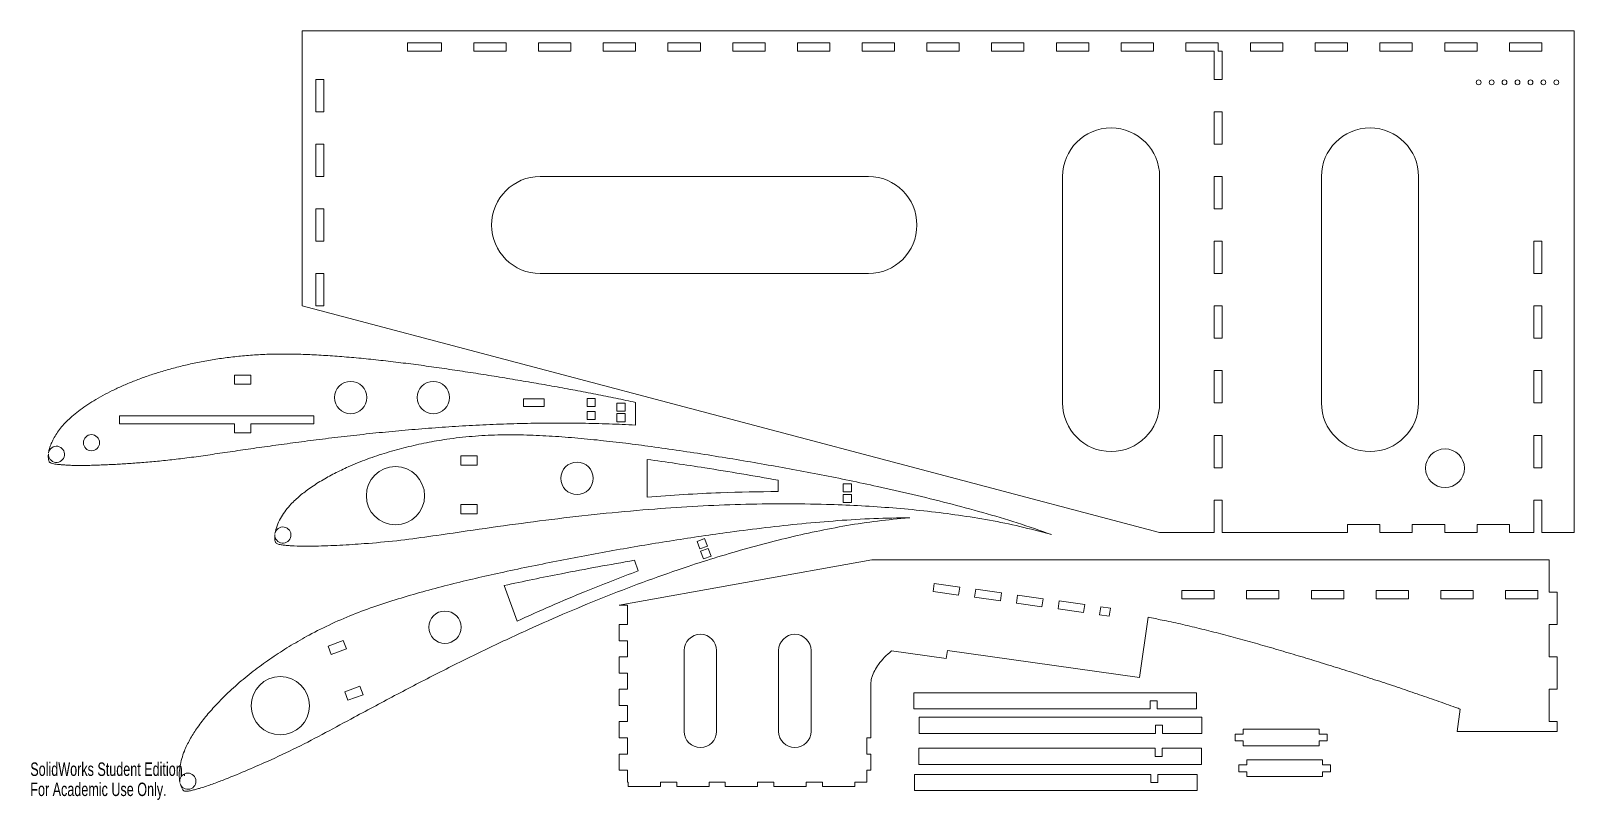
# Paper-space layout 'Sheet2' of a CAD drawing. Header units: inches. Extents: x 0 to 23.9, y 0 to 11.9.
import ezdxf

# ---------------------------------------------------------------- set-up
doc = ezdxf.new("R2010")
doc.units = ezdxf.units.IN
doc.header["$MEASUREMENT"] = 0
doc.styles.add('SLDTEXTSTYLE0', font='TXT', dxfattribs={"width": 0.7})

psp = doc.layouts.new('Sheet2')

# ---------------------------------------------------------------- linework, layer by layer
at = {"color": 7, "linetype": 'Continuous', "lineweight": 15}
for p, q in [((4.198, 7.634), (4.198, 11.884)), ((4.198, 11.884), (23.852, 11.884)), ((5.826, 11.697), (6.352, 11.697)), ((5.826, 11.572), (5.826, 11.697)), ((6.352, 11.697), (6.352, 11.572)), ((6.852, 11.697), (7.352, 11.697)), ((6.852, 11.572), (6.852, 11.697)), ((7.352, 11.697), (7.352, 11.572)), ((7.852, 11.697), (8.352, 11.697)), ((7.852, 11.572), (7.852, 11.697)), ((8.352, 11.697), (8.352, 11.572)), ((8.852, 11.697), (9.352, 11.697)), ((8.852, 11.572), (8.852, 11.697)), ((9.352, 11.697), (9.352, 11.572)), ((9.852, 11.697), (10.352, 11.697)), ((9.852, 11.572), (9.852, 11.697)), ((10.352, 11.697), (10.352, 11.572)), ((10.852, 11.697), (11.352, 11.697)), ((10.852, 11.572), (10.852, 11.697)), ((11.352, 11.697), (11.352, 11.572)), ((11.852, 11.697), (12.352, 11.697)), ((11.852, 11.572), (11.852, 11.697)), ((12.352, 11.697), (12.352, 11.572)), ((12.852, 11.697), (13.352, 11.697)), ((12.852, 11.572), (12.852, 11.697)), ((13.352, 11.697), (13.352, 11.572)), ((13.852, 11.697), (14.352, 11.697)), ((13.852, 11.572), (13.852, 11.697)), ((14.352, 11.697), (14.352, 11.572)), ((14.852, 11.697), (15.352, 11.697)), ((14.852, 11.572), (14.852, 11.697)), ((15.352, 11.697), (15.352, 11.572)), ((15.852, 11.697), (16.352, 11.697)), ((15.852, 11.572), (15.852, 11.697)), ((16.352, 11.697), (16.352, 11.572)), ((16.852, 11.697), (17.352, 11.697)), ((16.852, 11.572), (16.852, 11.697)), ((17.352, 11.697), (17.352, 11.572)), ((17.852, 11.697), (18.352, 11.697)), ((17.852, 11.572), (17.852, 11.697)), ((18.352, 11.697), (18.352, 11.572)), ((18.852, 11.697), (19.352, 11.697)), ((18.852, 11.572), (18.852, 11.697)), ((19.352, 11.697), (19.352, 11.572)), ((19.852, 11.697), (20.352, 11.697)), ((19.852, 11.572), (19.852, 11.697)), ((20.352, 11.697), (20.352, 11.572)), ((20.852, 11.697), (21.352, 11.697)), ((20.852, 11.572), (20.852, 11.697)), ((21.352, 11.697), (21.352, 11.572)), ((21.852, 11.697), (22.352, 11.697)), ((21.852, 11.572), (21.852, 11.697)), ((22.352, 11.697), (22.352, 11.572)), ((22.852, 11.697), (23.352, 11.697)), ((22.852, 11.572), (22.852, 11.697)), ((23.352, 11.697), (23.352, 11.572)), ((23.852, 11.884), (23.852, 4.134)), ((6.352, 11.572), (5.826, 11.572)), ((7.352, 11.572), (6.852, 11.572)), ((8.352, 11.572), (7.852, 11.572)), ((9.352, 11.572), (8.852, 11.572)), ((10.352, 11.572), (9.852, 11.572)), ((11.352, 11.572), (10.852, 11.572)), ((12.352, 11.572), (11.852, 11.572)), ((13.352, 11.572), (12.852, 11.572)), ((14.352, 11.572), (13.852, 11.572)), ((15.352, 11.572), (14.852, 11.572)), ((16.352, 11.572), (15.852, 11.572)), ((17.352, 11.572), (16.852, 11.572)), ((18.29, 11.572), (17.852, 11.572)), ((18.29, 11.134), (18.29, 11.572)), ((18.352, 11.572), (18.415, 11.572)), ((18.415, 11.572), (18.415, 11.134)), ((19.352, 11.572), (18.852, 11.572)), ((20.352, 11.572), (19.852, 11.572)), ((21.352, 11.572), (20.852, 11.572)), ((22.352, 11.572), (21.852, 11.572)), ((23.352, 11.572), (22.852, 11.572)), ((4.411, 11.134), (4.536, 11.134)), ((4.411, 10.634), (4.411, 11.134)), ((4.536, 11.134), (4.536, 10.634)), ((18.415, 11.134), (18.29, 11.134)), ((4.536, 10.634), (4.411, 10.634)), ((18.29, 10.134), (18.29, 10.634)), ((18.29, 10.634), (18.415, 10.634)), ((18.415, 10.634), (18.415, 10.134)), ((4.411, 10.134), (4.536, 10.134)), ((4.411, 9.634), (4.411, 10.134)), ((4.536, 10.134), (4.536, 9.634)), ((18.415, 10.134), (18.29, 10.134)), ((4.536, 9.634), (4.411, 9.634)), ((7.877, 9.634), (12.948, 9.634)), ((15.948, 6.134), (15.948, 9.634)), ((17.448, 9.634), (17.448, 6.134)), ((18.29, 9.134), (18.29, 9.634)), ((18.29, 9.634), (18.415, 9.634)), ((18.415, 9.634), (18.415, 9.134)), ((19.948, 6.134), (19.948, 9.634)), ((21.448, 9.634), (21.448, 6.134)), ((4.411, 9.134), (4.536, 9.134)), ((4.411, 8.634), (4.411, 9.134)), ((4.536, 9.134), (4.536, 8.634)), ((18.415, 9.134), (18.29, 9.134)), ((4.536, 8.634), (4.411, 8.634)), ((18.29, 8.134), (18.29, 8.634)), ((18.29, 8.634), (18.415, 8.634)), ((18.415, 8.634), (18.415, 8.134)), ((23.227, 8.634), (23.352, 8.634)), ((23.227, 8.134), (23.227, 8.634)), ((23.352, 8.134), (23.352, 8.634)), ((4.411, 8.134), (4.536, 8.134)), ((4.411, 7.634), (4.411, 8.134)), ((4.536, 8.134), (4.536, 7.634)), ((12.948, 8.134), (7.877, 8.134)), ((18.415, 8.134), (18.29, 8.134)), ((23.352, 8.134), (23.227, 8.134)), ((17.448, 4.134), (4.198, 7.634)), ((4.536, 7.634), (4.411, 7.634)), ((18.29, 7.134), (18.29, 7.634)), ((18.29, 7.634), (18.415, 7.634)), ((18.415, 7.634), (18.415, 7.134)), ((23.227, 7.634), (23.352, 7.634)), ((23.227, 7.134), (23.227, 7.634)), ((23.352, 7.134), (23.352, 7.634)), ((18.415, 7.134), (18.29, 7.134)), ((23.352, 7.134), (23.227, 7.134)), ((3.155, 6.563), (3.405, 6.563)), ((3.155, 6.423), (3.155, 6.563)), ((3.405, 6.563), (3.405, 6.423)), ((18.29, 6.134), (18.29, 6.634)), ((18.29, 6.634), (18.415, 6.634)), ((18.415, 6.634), (18.415, 6.134)), ((23.227, 6.634), (23.352, 6.634)), ((23.227, 6.134), (23.227, 6.634)), ((23.352, 6.134), (23.352, 6.634)), ((3.405, 6.423), (3.155, 6.423)), ((8.729, 6.203), (8.604, 6.203)), ((8.604, 6.203), (8.604, 6.078)), ((8.729, 6.078), (8.729, 6.203)), ((7.941, 6.199), (7.621, 6.199)), ((7.621, 6.199), (7.621, 6.079)), ((7.621, 6.079), (7.941, 6.079)), ((7.941, 6.079), (7.941, 6.199)), ((8.604, 6.078), (8.729, 6.078)), ((8.729, 6.003), (8.604, 6.003)), ((8.604, 6.003), (8.604, 5.878)), ((8.729, 5.878), (8.729, 6.003)), ((9.064, 6.132), (9.189, 6.132)), ((9.064, 6.007), (9.064, 6.132)), ((9.189, 6.007), (9.064, 6.007)), ((9.064, 5.97), (9.189, 5.97)), ((9.064, 5.845), (9.064, 5.97)), ((9.189, 6.132), (9.189, 6.007)), ((9.189, 5.97), (9.189, 5.845)), ((9.352, 6.144), (9.352, 5.792)), ((18.415, 6.134), (18.29, 6.134)), ((23.352, 6.134), (23.227, 6.134)), ((1.38, 5.936), (4.38, 5.936)), ((1.38, 5.811), (1.38, 5.936)), ((3.155, 5.811), (1.38, 5.811)), ((3.155, 5.671), (3.155, 5.811)), ((3.405, 5.811), (3.405, 5.671)), ((4.38, 5.811), (3.405, 5.811)), ((4.38, 5.936), (4.38, 5.811)), ((8.604, 5.878), (8.729, 5.878)), ((9.189, 5.845), (9.064, 5.845)), ((3.405, 5.671), (3.155, 5.671)), ((18.29, 5.134), (18.29, 5.634)), ((18.29, 5.634), (18.415, 5.634)), ((18.415, 5.634), (18.415, 5.134)), ((23.227, 5.634), (23.352, 5.634)), ((23.227, 5.134), (23.227, 5.634)), ((23.352, 5.134), (23.352, 5.634)), ((6.652, 5.315), (6.902, 5.315)), ((6.652, 5.175), (6.652, 5.315)), ((6.902, 5.315), (6.902, 5.175)), ((9.53, 5.263), (9.53, 4.679)), ((6.902, 5.175), (6.652, 5.175)), ((18.415, 5.134), (18.29, 5.134)), ((23.352, 5.134), (23.227, 5.134)), ((11.552, 4.767), (11.552, 4.942)), ((12.561, 4.884), (12.686, 4.884)), ((12.561, 4.759), (12.561, 4.884)), ((12.686, 4.884), (12.686, 4.759)), ((6.652, 4.563), (6.902, 4.563)), ((6.652, 4.423), (6.652, 4.563)), ((6.902, 4.563), (6.902, 4.423)), ((12.686, 4.759), (12.561, 4.759)), ((12.561, 4.722), (12.686, 4.722)), ((12.561, 4.597), (12.561, 4.722)), ((12.686, 4.597), (12.561, 4.597)), ((12.686, 4.722), (12.686, 4.597)), ((18.29, 4.634), (18.415, 4.634)), ((18.29, 4.134), (18.29, 4.634)), ((18.415, 4.634), (18.415, 4.134)), ((23.227, 4.134), (23.227, 4.634)), ((23.227, 4.634), (23.352, 4.634)), ((23.352, 4.134), (23.352, 4.634)), ((6.902, 4.423), (6.652, 4.423)), ((13.591, 4.36), (13.451, 4.349)), ((15.777, 4.102), (15.642, 4.139)), ((18.29, 4.134), (17.448, 4.134)), ((20.352, 4.134), (18.415, 4.134)), ((20.852, 4.259), (20.352, 4.259)), ((20.352, 4.259), (20.352, 4.134)), ((20.852, 4.259), (20.852, 4.134)), ((21.352, 4.134), (20.852, 4.134)), ((21.852, 4.259), (21.352, 4.259)), ((21.352, 4.259), (21.352, 4.134)), ((21.852, 4.259), (21.852, 4.134)), ((22.352, 4.134), (21.852, 4.134)), ((22.852, 4.259), (22.352, 4.259)), ((22.352, 4.259), (22.352, 4.134)), ((22.852, 4.259), (22.852, 4.134)), ((23.227, 4.134), (22.852, 4.134)), ((23.852, 4.134), (23.352, 4.134)), ((10.301, 3.995), (10.418, 4.038)), ((10.344, 3.878), (10.301, 3.995)), ((10.461, 3.92), (10.344, 3.878)), ((10.356, 3.843), (10.474, 3.885)), ((10.399, 3.725), (10.356, 3.843)), ((10.418, 4.038), (10.461, 3.92)), ((10.474, 3.885), (10.517, 3.768)), ((9.1, 3.01), (13.001, 3.71)), ((9.393, 3.541), (9.334, 3.704)), ((10.517, 3.768), (10.399, 3.725)), ((13.001, 3.71), (23.465, 3.71)), ((23.465, 3.71), (23.465, 3.21)), ((13.947, 3.222), (13.964, 3.346)), ((13.964, 3.346), (14.36, 3.29)), ((7.323, 3.315), (7.523, 2.765)), ((14.343, 3.167), (13.947, 3.222)), ((14.36, 3.29), (14.343, 3.167)), ((14.59, 3.132), (14.608, 3.256)), ((14.987, 3.076), (14.59, 3.132)), ((14.608, 3.256), (15.004, 3.2)), ((15.004, 3.2), (14.987, 3.076)), ((15.234, 3.041), (15.252, 3.165)), ((15.252, 3.165), (15.648, 3.11)), ((15.648, 3.11), (15.63, 2.986)), ((18.292, 3.235), (17.792, 3.235)), ((17.792, 3.235), (17.792, 3.11)), ((17.792, 3.11), (18.292, 3.11)), ((18.292, 3.11), (18.292, 3.235)), ((19.292, 3.235), (18.792, 3.235)), ((18.792, 3.235), (18.792, 3.11)), ((18.792, 3.11), (19.292, 3.11)), ((19.292, 3.11), (19.292, 3.235)), ((20.292, 3.235), (19.792, 3.235)), ((19.792, 3.235), (19.792, 3.11)), ((19.792, 3.11), (20.292, 3.11)), ((20.292, 3.11), (20.292, 3.235)), ((21.292, 3.235), (20.792, 3.235)), ((20.792, 3.235), (20.792, 3.11)), ((20.792, 3.11), (21.292, 3.11)), ((21.292, 3.11), (21.292, 3.235)), ((22.292, 3.235), (21.792, 3.235)), ((21.792, 3.235), (21.792, 3.11)), ((21.792, 3.11), (22.292, 3.11)), ((22.292, 3.11), (22.292, 3.235)), ((23.292, 3.235), (22.792, 3.235)), ((22.792, 3.235), (22.792, 3.11)), ((22.792, 3.11), (23.292, 3.11)), ((23.292, 3.11), (23.292, 3.235)), ((23.465, 3.21), (23.59, 3.21)), ((23.59, 3.21), (23.59, 2.71)), ((9.1, 3.01), (9.225, 3.01)), ((9.225, 2.71), (9.225, 3.01)), ((15.63, 2.986), (15.234, 3.041)), ((15.878, 2.951), (15.895, 3.075)), ((16.274, 2.895), (15.878, 2.951)), ((15.895, 3.075), (16.291, 3.019)), ((16.291, 3.019), (16.274, 2.895)), ((16.521, 2.86), (16.539, 2.984)), ((16.539, 2.984), (16.687, 2.963)), ((16.687, 2.963), (16.67, 2.84)), ((9.1, 2.46), (9.1, 2.71)), ((9.225, 2.71), (9.1, 2.71)), ((16.67, 2.84), (16.521, 2.86)), ((17.139, 1.89), (17.27, 2.823)), ((23.59, 2.71), (23.465, 2.71)), ((23.465, 2.71), (23.465, 2.21)), ((4.601, 2.379), (4.836, 2.465)), ((4.836, 2.465), (4.883, 2.333)), ((9.1, 2.46), (9.225, 2.46)), ((9.225, 2.21), (9.225, 2.46)), ((4.649, 2.248), (4.601, 2.379)), ((4.883, 2.333), (4.649, 2.248)), ((9.1, 1.96), (9.1, 2.21)), ((9.225, 2.21), (9.1, 2.21)), ((10.103, 2.31), (10.103, 1.06)), ((10.603, 1.06), (10.603, 2.31)), ((11.562, 2.31), (11.562, 1.06)), ((12.062, 1.06), (12.062, 2.31)), ((14.151, 2.184), (13.304, 2.303)), ((14.168, 2.308), (14.151, 2.184)), ((17.139, 1.89), (14.168, 2.308)), ((23.465, 2.21), (23.59, 2.21)), ((23.59, 2.21), (23.59, 1.71)), ((9.1, 1.96), (9.225, 1.96)), ((9.225, 1.71), (9.225, 1.96)), ((4.858, 1.673), (5.093, 1.758)), ((4.906, 1.541), (4.858, 1.673)), ((5.093, 1.758), (5.141, 1.627)), ((9.1, 1.46), (9.1, 1.71)), ((9.225, 1.71), (9.1, 1.71)), ((12.987, 1.797), (12.987, 0.96)), ((13.001, 1.894), (12.997, 1.88)), ((23.59, 1.71), (23.465, 1.71)), ((23.465, 1.71), (23.465, 1.21)), ((5.141, 1.627), (4.906, 1.541)), ((9.1, 1.46), (9.225, 1.46)), ((9.225, 1.21), (9.225, 1.46)), ((13.651, 1.408), (13.651, 1.658)), ((13.651, 1.658), (18.016, 1.658)), ((17.408, 1.533), (17.301, 1.533)), ((17.301, 1.533), (17.301, 1.408)), ((17.408, 1.408), (17.408, 1.533)), ((18.016, 1.658), (18.016, 1.408)), ((9.1, 0.96), (9.1, 1.21)), ((9.225, 1.21), (9.1, 1.21)), ((13.651, 1.408), (17.301, 1.408)), ((13.735, 1.029), (13.735, 1.279)), ((13.735, 1.279), (18.1, 1.279)), ((17.408, 1.408), (18.016, 1.408)), ((18.1, 1.279), (18.1, 1.029)), ((22.091, 1.404), (22.043, 1.056)), ((23.465, 1.21), (23.59, 1.21)), ((23.59, 1.21), (23.59, 1.056)), ((9.1, 0.96), (9.225, 0.96)), ((9.225, 0.71), (9.225, 0.96)), ((12.925, 0.96), (12.987, 0.96)), ((12.925, 0.71), (12.925, 0.96)), ((13.735, 1.029), (17.385, 1.029)), ((17.493, 1.154), (17.385, 1.154)), ((17.385, 1.154), (17.385, 1.029)), ((17.493, 1.029), (17.493, 1.154)), ((17.493, 1.029), (18.1, 1.029)), ((18.616, 1.019), (18.616, 0.912)), ((18.741, 1.019), (18.616, 1.019)), ((18.741, 1.094), (18.741, 1.019)), ((19.911, 1.094), (18.741, 1.094)), ((19.911, 1.019), (19.911, 1.094)), ((20.036, 1.019), (19.911, 1.019)), ((20.036, 0.912), (20.036, 1.019)), ((22.043, 1.056), (23.59, 1.056)), ((13.728, 0.549), (13.728, 0.799)), ((13.728, 0.799), (17.378, 0.799)), ((17.378, 0.799), (17.378, 0.674)), ((17.485, 0.799), (18.093, 0.799)), ((17.485, 0.674), (17.485, 0.799)), ((18.093, 0.799), (18.093, 0.549)), ((18.616, 0.912), (18.741, 0.912)), ((18.741, 0.912), (18.741, 0.837)), ((18.741, 0.837), (19.911, 0.837)), ((19.911, 0.912), (20.036, 0.912)), ((19.911, 0.837), (19.911, 0.912)), ((9.1, 0.46), (9.1, 0.71)), ((9.225, 0.71), (9.1, 0.71)), ((12.987, 0.71), (12.925, 0.71)), ((12.987, 0.71), (12.987, 0.46)), ((13.728, 0.549), (18.093, 0.549)), ((17.378, 0.674), (17.485, 0.674)), ((18.669, 0.544), (18.669, 0.436)), ((18.794, 0.544), (18.669, 0.544)), ((18.794, 0.619), (18.794, 0.544)), ((19.964, 0.619), (18.794, 0.619)), ((19.964, 0.544), (19.964, 0.619)), ((20.089, 0.544), (19.964, 0.544)), ((20.089, 0.436), (20.089, 0.544)), ((9.1, 0.46), (9.225, 0.46)), ((9.225, 0.273), (9.225, 0.46)), ((9.237, 0.273), (9.225, 0.273)), ((9.237, 0.21), (9.237, 0.273)), ((9.987, 0.273), (9.737, 0.273)), ((9.737, 0.273), (9.737, 0.21)), ((9.987, 0.273), (9.987, 0.21)), ((10.737, 0.273), (10.487, 0.273)), ((10.487, 0.273), (10.487, 0.21)), ((10.737, 0.273), (10.737, 0.21)), ((11.487, 0.273), (11.237, 0.273)), ((11.237, 0.273), (11.237, 0.21)), ((11.487, 0.273), (11.487, 0.21)), ((12.237, 0.273), (11.987, 0.273)), ((11.987, 0.273), (11.987, 0.21)), ((12.237, 0.273), (12.237, 0.21)), ((12.925, 0.273), (12.737, 0.273)), ((12.737, 0.273), (12.737, 0.21)), ((12.925, 0.46), (12.987, 0.46)), ((12.925, 0.273), (12.925, 0.46)), ((13.661, 0.145), (13.661, 0.395)), ((13.661, 0.395), (17.311, 0.395)), ((17.311, 0.395), (17.311, 0.27)), ((17.311, 0.27), (17.419, 0.27)), ((17.419, 0.395), (18.026, 0.395)), ((17.419, 0.27), (17.419, 0.395)), ((18.026, 0.395), (18.026, 0.145)), ((18.669, 0.436), (18.794, 0.436)), ((18.794, 0.436), (18.794, 0.361)), ((18.794, 0.361), (19.964, 0.361)), ((19.964, 0.436), (20.089, 0.436)), ((19.964, 0.361), (19.964, 0.436)), ((9.737, 0.21), (9.237, 0.21)), ((10.487, 0.21), (9.987, 0.21)), ((11.237, 0.21), (10.737, 0.21)), ((11.987, 0.21), (11.487, 0.21)), ((12.737, 0.21), (12.237, 0.21)), ((13.661, 0.145), (18.026, 0.145))]:
    psp.add_line(p, q, dxfattribs=at)
for centre, radius in [((22.377, 11.088), 0.0375), ((22.577, 11.088), 0.0375), ((22.777, 11.088), 0.0375), ((22.977, 11.088), 0.0375), ((23.177, 11.088), 0.0375), ((23.377, 11.088), 0.0375), ((23.577, 11.088), 0.0375), ((4.95, 6.218), 0.25), ((6.227, 6.218), 0.25), ((0.945, 5.52), 0.125), ((21.857, 5.126), 0.3), ((5.642, 4.701), 0.45), ((8.447, 4.97), 0.25), ((6.406, 2.669), 0.25), ((3.862, 1.456), 0.45)]:
    psp.add_circle(centre, radius, dxfattribs=at)
for centre, radius, start, end in [((16.698, 9.634), 0.75, 0, 180), ((20.698, 9.634), 0.75, 0, 180), ((7.877, 8.884), 0.75, 90, 270), ((12.948, 8.884), 0.75, 270, 90), ((16.698, 6.134), 0.75, 180, 0), ((20.698, 6.134), 0.75, 180, 0), ((0.404, 5.341), 0.125, 176.0219, 169.264), ((3.902, 4.093), 0.125, 176.0219, 169.264), ((10.353, 2.31), 0.25, 0, 180), ((11.812, 2.31), 0.25, 0, 180), ((10.353, 1.06), 0.25, 180, 0), ((11.812, 1.06), 0.25, 180, 0), ((2.434, 0.29), 0.125, 196.0219, 189.264)]:
    psp.add_arc(centre, radius, start, end, dxfattribs=at)
for points, knots in [([(0.282, 5.364), (0.282, 5.37), (0.286, 5.388), (0.292, 5.416), (0.303, 5.451), (0.316, 5.487), (0.332, 5.525), (0.35, 5.563), (0.378, 5.616), (0.422, 5.685), (0.484, 5.767), (0.558, 5.848), (0.646, 5.93), (0.746, 6.011), (0.859, 6.092), (0.984, 6.172), (1.12, 6.251), (1.268, 6.327), (1.427, 6.401), (1.596, 6.472), (1.776, 6.539), (1.965, 6.602), (2.164, 6.66), (2.372, 6.714), (2.588, 6.761), (2.811, 6.803), (3.043, 6.837), (3.282, 6.863), (3.528, 6.882), (3.783, 6.891), (4.047, 6.891), (4.319, 6.882), (4.601, 6.866), (4.891, 6.845), (5.189, 6.818), (5.493, 6.785), (5.803, 6.747), (6.118, 6.706), (6.438, 6.66), (6.761, 6.612), (7.085, 6.561), (7.411, 6.508), (7.736, 6.453), (8.059, 6.396), (8.38, 6.338), (8.697, 6.277), (9.009, 6.215), (9.226, 6.17), (9.34, 6.146), (9.352, 6.144)], [0, 0, 0, 0, 0.0007404, 0.0021039, 0.0035004, 0.0051408, 0.006774, 0.0084046, 0.0102652, 0.0140057, 0.018195, 0.0226148, 0.0272914, 0.0325614, 0.0381443, 0.0440172, 0.050437, 0.0571258, 0.06408, 0.0715389, 0.0792372, 0.087177, 0.0955782, 0.1041916, 0.1130159, 0.1222199, 0.1316116, 0.1411979, 0.1511899, 0.1614192, 0.1718938, 0.1829524, 0.1942972, 0.2059045, 0.2179777, 0.2302677, 0.2427684, 0.2556156, 0.2685954, 0.2817006, 0.2949429, 0.3082, 0.3214639, 0.3346425, 0.3477378, 0.3607454, 0.3734941, 0.3860782, 0.387512, 0.387512, 0.387512, 0.387512]), ([(9.352, 5.792), (9.215, 5.8), (8.94, 5.812), (8.524, 5.822), (8.104, 5.825), (7.681, 5.82), (7.257, 5.808), (6.834, 5.789), (6.415, 5.763), (6, 5.732), (5.593, 5.696), (5.193, 5.656), (4.803, 5.612), (4.425, 5.566), (4.06, 5.518), (3.708, 5.47), (3.372, 5.422), (3.1, 5.382), (2.893, 5.352), (2.743, 5.33), (2.598, 5.309), (2.458, 5.29), (2.321, 5.273), (2.189, 5.257), (2.061, 5.243), (1.937, 5.231), (1.816, 5.22), (1.699, 5.211), (1.585, 5.203), (1.475, 5.195), (1.369, 5.189), (1.267, 5.183), (1.169, 5.179), (1.075, 5.175), (0.986, 5.172), (0.901, 5.17), (0.821, 5.169), (0.745, 5.169), (0.675, 5.169), (0.609, 5.171), (0.549, 5.175), (0.493, 5.179), (0.443, 5.183), (0.4, 5.187), (0.364, 5.192), (0.335, 5.2), (0.315, 5.208), (0.302, 5.215), (0.293, 5.223), (0.288, 5.234), (0.284, 5.249), (0.28, 5.27), (0.277, 5.304), (0.278, 5.332), (0.28, 5.35)], [0.6236385, 0.6236385, 0.6236385, 0.6236385, 0.640116, 0.6568355, 0.6737172, 0.6907639, 0.7078087, 0.7248475, 0.7417155, 0.7584236, 0.774967, 0.7910316, 0.8067905, 0.8222382, 0.8369352, 0.8512011, 0.8650301, 0.8778859, 0.8843128, 0.8902083, 0.8960947, 0.9019772, 0.9073176, 0.9126524, 0.9179873, 0.9228543, 0.9277246, 0.9326016, 0.9370345, 0.9414657, 0.9458987, 0.9498417, 0.9537822, 0.9577224, 0.9611349, 0.9645471, 0.9679602, 0.9708031, 0.9736291, 0.9764474, 0.978675, 0.980921, 0.9831701, 0.984726, 0.9861587, 0.9875574, 0.988267, 0.9888738, 0.9892799, 0.9896815, 0.9903179, 0.9911323, 0.992264, 0.9944335, 0.9944335, 0.9944335, 0.9944335]), ([(3.779, 4.117), (3.788, 4.157), (3.808, 4.238), (3.863, 4.35), (3.93, 4.454), (4.023, 4.57), (4.148, 4.689), (4.312, 4.816), (4.497, 4.936), (4.701, 5.048), (4.936, 5.161), (5.204, 5.269), (5.505, 5.369), (5.811, 5.453), (6.121, 5.522), (6.459, 5.581), (6.827, 5.622), (7.223, 5.644), (7.62, 5.643), (8.016, 5.625), (8.411, 5.597), (8.806, 5.558), (9.199, 5.513), (9.755, 5.44), (10.471, 5.333), (11.347, 5.188), (12.22, 5.027), (12.982, 4.87), (13.634, 4.722), (14.176, 4.588), (14.715, 4.443), (15.25, 4.286), (15.602, 4.163), (15.777, 4.102)], [0, 0, 0, 0, 0.009784, 0.019577, 0.029375, 0.039175, 0.054568, 0.069967, 0.088299, 0.106632, 0.124965, 0.149964, 0.174964, 0.199964, 0.224965, 0.249965, 0.281215, 0.312464, 0.343714, 0.374966, 0.406218, 0.43747, 0.468722, 0.499974, 0.569979, 0.639983, 0.709987, 0.779991, 0.823994, 0.867996, 0.911999, 0.956001, 1, 1, 1, 1]), ([(11.552, 4.942), (11.176, 5.007), (10.503, 5.124), (9.827, 5.221), (9.53, 5.263)], [0, 0, 0, 0, 0.56, 1, 1, 1, 1]), ([(15.642, 4.139), (15.486, 4.178), (15.174, 4.257), (14.7, 4.346), (14.223, 4.419), (13.744, 4.476), (13.264, 4.519), (12.782, 4.55), (12.24, 4.572), (11.637, 4.579), (10.974, 4.569), (10.311, 4.542), (9.619, 4.496), (8.898, 4.432), (8.149, 4.348), (7.402, 4.251), (6.739, 4.155), (6.159, 4.07), (5.661, 4.002), (5.202, 3.962), (4.784, 3.935), (4.47, 3.923), (4.219, 3.92), (4.072, 3.924), (3.968, 3.933), (3.905, 3.938), (3.849, 3.947), (3.805, 3.96), (3.784, 3.985), (3.775, 4.032), (3.776, 4.071), (3.777, 4.102)], [0, 0, 0, 0, 0.04, 0.080001, 0.120003, 0.160006, 0.200009, 0.240013, 0.280016, 0.33502, 0.390025, 0.445029, 0.500034, 0.562538, 0.625044, 0.687549, 0.750055, 0.791725, 0.833394, 0.875063, 0.906315, 0.937567, 0.953193, 0.968817, 0.974025, 0.979234, 0.98444, 0.988333, 0.990255, 0.992206, 1, 1, 1, 1]), ([(9.53, 4.679), (9.719, 4.693), (10.095, 4.721), (10.77, 4.755), (11.256, 4.763), (11.552, 4.767)], [0, 0, 0, 0, 0.280004, 0.560007, 1, 1, 1, 1]), ([(2.311, 0.27), (2.306, 0.312), (2.297, 0.394), (2.31, 0.518), (2.338, 0.639), (2.386, 0.78), (2.462, 0.934), (2.573, 1.11), (2.706, 1.286), (2.859, 1.461), (3.042, 1.647), (3.256, 1.841), (3.505, 2.038), (3.764, 2.222), (4.031, 2.392), (4.329, 2.563), (4.661, 2.728), (5.025, 2.884), (5.398, 3.018), (5.777, 3.136), (6.158, 3.245), (6.542, 3.345), (6.927, 3.436), (7.474, 3.558), (8.184, 3.702), (9.056, 3.866), (9.932, 4.013), (10.702, 4.126), (11.365, 4.21), (11.919, 4.27), (12.475, 4.318), (13.033, 4.353), (13.405, 4.358), (13.591, 4.36)], [0, 0, 0, 0, 0.009784, 0.019577, 0.029375, 0.039175, 0.054568, 0.069967, 0.088299, 0.106632, 0.124965, 0.149964, 0.174964, 0.199964, 0.224965, 0.249965, 0.281215, 0.312464, 0.343714, 0.374966, 0.406218, 0.43747, 0.468722, 0.499974, 0.569979, 0.639983, 0.709987, 0.779991, 0.823994, 0.867996, 0.911999, 0.956001, 1, 1, 1, 1]), ([(13.451, 4.349), (13.291, 4.333), (12.971, 4.299), (12.495, 4.221), (12.022, 4.126), (11.552, 4.016), (11.086, 3.893), (10.623, 3.757), (10.106, 3.592), (9.537, 3.393), (8.917, 3.156), (8.304, 2.904), (7.669, 2.624), (7.014, 2.318), (6.339, 1.983), (5.67, 1.635), (5.079, 1.319), (4.564, 1.04), (4.119, 0.807), (3.701, 0.612), (3.318, 0.444), (3.027, 0.325), (2.792, 0.236), (2.653, 0.19), (2.552, 0.163), (2.491, 0.145), (2.435, 0.135), (2.389, 0.132), (2.361, 0.148), (2.337, 0.189), (2.324, 0.226), (2.314, 0.256)], [0, 0, 0, 0, 0.04, 0.080001, 0.120003, 0.160006, 0.200009, 0.240013, 0.280016, 0.33502, 0.390025, 0.445029, 0.500034, 0.562538, 0.625044, 0.687549, 0.750055, 0.791725, 0.833394, 0.875063, 0.906315, 0.937567, 0.953193, 0.968817, 0.974025, 0.979234, 0.98444, 0.988333, 0.990255, 0.992206, 1, 1, 1, 1]), ([(9.334, 3.704), (8.957, 3.637), (8.285, 3.517), (7.617, 3.377), (7.323, 3.315)], [0, 0, 0, 0, 0.56, 1, 1, 1, 1]), ([(7.523, 2.765), (7.695, 2.843), (8.04, 2.998), (8.662, 3.262), (9.116, 3.435), (9.393, 3.541)], [0, 0, 0, 0, 0.280004, 0.560007, 1, 1, 1, 1]), ([(17.27, 2.823), (17.342, 2.809), (17.508, 2.776), (17.772, 2.72), (18.063, 2.651), (18.359, 2.576), (18.661, 2.496), (18.968, 2.41), (19.278, 2.321), (19.591, 2.228), (19.905, 2.132), (20.22, 2.035), (20.535, 1.935), (20.847, 1.834), (21.156, 1.731), (21.461, 1.627), (21.762, 1.523), (21.971, 1.448), (22.08, 1.408), (22.091, 1.404)], [0.1854709, 0.1854709, 0.1854709, 0.1854709, 0.1942972, 0.2059045, 0.2179777, 0.2302677, 0.2427684, 0.2556156, 0.2685954, 0.2817006, 0.2949429, 0.3082, 0.3214639, 0.3346425, 0.3477378, 0.3607454, 0.3734941, 0.3860782, 0.387512, 0.387512, 0.387512, 0.387512]), ([(13.304, 2.303), (13.268, 2.271), (13.196, 2.207), (13.11, 2.104), (13.042, 2), (13.015, 1.93), (13.001, 1.894)], [0, 0, 0, 0, 0.280115, 0.560171, 0.780173, 1, 1, 1, 1]), ([(12.997, 1.88), (12.994, 1.865), (12.988, 1.837), (12.987, 1.809), (12.987, 1.797)], [0, 0, 0, 0, 0.560106, 1, 1, 1, 1])]:
    psp.add_open_spline(points, degree=3, knots=knots, dxfattribs=at)

# ---------------------------------------------------------------- texts
at = {"color": 7, "linetype": 'Continuous', "char_height": 0.2076, "attachment_point": 1, "style": 'SLDTEXTSTYLE0'}
for s, insert in [('SolidWorks Student Edition.', (0, 0.579)), ('For Academic Use Only.', (0, 0.268))]:
    psp.add_mtext(s, dxfattribs=dict(at, insert=insert))

doc.saveas('drawing.dxf')
